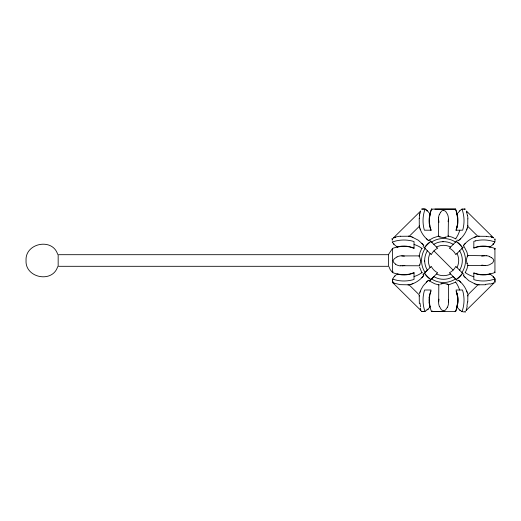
<?xml version="1.0" encoding="UTF-8"?>
<svg xmlns="http://www.w3.org/2000/svg" width="521" height="521" viewBox="0 0 521 521"><rect width="100%" height="100%" fill="white"/><g stroke="black" fill="none" stroke-linecap="round" stroke-linejoin="round"><path stroke-width="0.78" d="M494.924 239.119C495.946 242.858 492.41 245.026 489.987 247.045A15.949 11.273 0 0 0 473.83 248.237L473.83 241.36L475.38 240.943M493.218 243.509L493.218 244.408L493.237 243.581M493.309 277.472L493.309 276.664L494.95 278.924L494.95 282.024M494.924 239.614L494.924 238.865M494.95 282.415L494.937 278.924L493.309 276.664M396.474 274.587C394.814 275.948 392.808 277.765 392.613 279.966M438.63 217.29L438.363 236.215L438.982 236.13M439.346 306.374A13.025 12.283 -78.4 0 1 438.662 303.593L438.812 284.785A11.918 0.586 -16.7 0 1 439.131 284.531M448.164 236.267L448.431 218.696A12.504 11.807 -79.3 0 0 447.513 214.32L445.618 211.292L443.527 210.25M392.613 280.402L392.606 281.008M400.558 236.293L409.291 236.221L419.307 226.329L419.288 225.756M392.606 281.066L392.554 282.551L392.593 281.522M486.647 236.332L477.809 236.254L467.754 226.329L467.786 218.859M419.327 303.509L419.229 294.847L409.057 284.818L411.219 284.238M448.438 219.146L448.099 221.738M419.19 296.097L419.203 295.681M438.623 301.867L438.988 299.152M467.428 215.538L466.458 211.064L493.543 237.823L491.082 237.088M467.786 301.939L467.832 294.847L478.011 284.792L485.565 284.766M419.223 218.279L419.307 226.322M467.825 225.476L467.76 226.303M490.111 284.101L494.025 282.955L466.126 310.516L467.187 306.452M419.574 215.303L419.672 214.75M429.421 216.612L429.512 216.163A15.949 11.273 90 0 1 430.079 214.04C427.982 211.318 425.566 207.97 421.613 209.084M457.64 224.779L457.549 225.235A15.949 11.273 -90 0 1 456.077 229.631M457.633 304.244L457.549 304.668M421.893 248.243L420.102 252.164L419.073 256.495M429.512 295.596L429.421 296.045A15.949 11.273 -90 0 0 429.167 297.817M419.835 213.923L420.584 211.109M465.168 272.757L466.959 268.843L467.943 264.961M420.414 211.767L420.603 211.07L393.368 237.973L394.71 237.55M456.253 230.197L456.676 228.647A24.454 17.291 -90 0 0 455.549 209.11L431.518 209.097A24.454 17.291 -90 0 0 430.385 228.647L430.808 230.197M392.547 282.597L393.049 281.627M419.796 292.815L419.613 293.369L421.046 289.507L423.286 285.69L427.279 281.366M467.265 228.016L467.448 227.462C465.995 232.685 462.746 237.329 458.441 240.598L460.753 238.638M420.134 291.799L420.362 291.115M466.699 229.709L466.927 229.025M466.438 309.663L466.145 310.47M57.655 266.726C52.439 283.502 24.975 277.875 26.05 260.5C24.975 243.125 52.439 237.498 57.655 254.281M419.757 265.052L420.688 261.457A2.318 0.723 88.9 0 0 420.701 260.865M467.363 256.202L466.393 259.653A2.331 0.723 89.6 0 0 466.36 260.396L467.317 264.342M448.294 236.169L447.832 236.072M447.415 307.201L445.553 309.975L443.605 310.907M388.712 254.157L392.306 248.778M440.297 212.653L441.808 210.901L443.449 210.25M393.14 271.897L392.619 272.633A24.454 17.291 0 0 0 411.987 273.61L414.032 273.03M473.83 247.775L475.38 247.358A24.454 17.291 0 0 1 494.924 248.484L494.52 249.038M494.722 248.758L494.924 248.484L494.95 272.509A24.494 17.317 0 0 1 475.38 273.642L473.83 273.225M457.979 212.829L459.939 210.81M457.646 213.239L456.982 214.04A15.949 11.273 -90 0 1 457.549 216.163L457.64 216.612A15.949 11.273 90 0 1 457.132 226.876M431.101 290.952A15.949 11.273 90 0 0 430.079 306.784L428.06 309.253L424.98 311.408L421.548 311.467L422.505 311.434M410.665 284.42C415.875 282.962 420.538 279.725 423.801 275.414L422.928 276.436M465.39 243.281L463.43 245.586C466.705 241.282 471.349 238.038 476.572 236.58L474.318 237.329M421.841 277.719L422.661 276.755M423.065 274.554L431.264 266.348A13.585 13.585 0 0 0 437.679 272.763L429.545 280.904M423.13 274.489L423.612 274.007M427.37 270.249L425.103 272.509A21.999 21.999 0 0 1 421.671 262.975L421.613 258.69A21.999 21.999 0 0 1 425.103 248.491M457.594 240.018L449.382 248.237A13.585 13.585 0 0 1 455.797 254.652L464.009 246.433L466.875 251.93L467.917 255.954M429.591 280.858L430.808 279.64A22.983 22.983 0 0 1 424.394 273.225M433.778 276.671L431.518 278.93A21.999 21.999 0 0 0 441.111 282.369L444.022 282.499A21.999 21.999 0 0 0 455.549 278.937M419.379 265.775L400.31 265.723M467.741 255.505L486.718 255.785M427.598 281.099L428.62 280.226L426.308 282.187M454.976 209.52L455.549 209.11A24.454 17.291 90 0 1 457.034 226.954M459.652 210.79L461.964 209.11L464.472 209.11M455.12 209.416L455.549 209.11L434.898 209.103M432.13 310.894L431.395 311.408A24.454 17.291 90 0 1 430.424 292.04L431.004 289.995L424.589 289.995L424.009 292.04A24.454 17.291 -90 0 0 424.98 311.408A24.454 17.291 90 0 1 424.908 311.206M429.454 240.005L433.192 237.882L438.415 236.169M448.392 284.87L448.568 301.972L448.36 299.731M421.756 311.311L421.548 311.467M455.79 282.141L448.646 284.831M397.041 256.977L394.436 258.572L393.173 260.448A2.071 1.934 86.9 0 0 393.121 260.865L393.642 262.415L395.504 264.056M393.394 237.96L395.686 237.198M494.019 282.955L492.619 283.444M446.757 236.899L444.159 237.602M440.304 284.101L442.902 283.398M412.228 283.893L412.912 283.671M481.691 256.13L484.973 255.635M404.837 265.469L402.03 265.84M399.366 246.485L399.815 246.394M478.799 246.485L479.248 246.394M408.405 274.521L408.041 274.6M487.838 274.521L487.415 274.606M477.803 236.254L479.157 236.163M442.355 241.744L443.534 241.711M401.307 255.928L419.125 255.896M408.379 284.844L409.076 284.824L400.141 284.648L393.14 282.91M408.301 284.844L407.956 284.857M422.733 311.428L424.328 311.415M467.878 265.391L485.338 265.58M465.403 209.103L464.628 209.11M421.88 209.084L425.11 209.084L427.37 210.725L426.927 210.751M463.931 209.11L464.914 209.11M427.37 210.725L426.321 210.725M462.348 209.11L461.964 209.11A24.454 17.291 -90 0 1 463.091 228.647L462.668 230.197L455.797 230.197M429.675 214.04L430.079 214.04A15.949 11.273 -90 0 0 431.121 229.917M456.982 214.04L457.36 214.04M431.264 230.197L424.394 230.197L423.97 228.647A24.454 17.291 90 0 1 425.103 209.09M429.675 306.784L430.079 306.784M457.738 306.784L456.982 306.784A15.949 11.273 90 0 0 456.116 291.278M432.456 311.415L431.395 311.408M434.462 311.421L435.146 311.428M433.518 311.415L435.901 311.428M432.371 311.415L433.785 311.421M437.132 311.441L439.652 311.46M435.843 311.428L437.262 311.441M440.916 311.467L442.414 311.48M439.437 311.454L440.942 311.467M437.751 311.441L438.382 311.447M444.745 311.506L455.575 311.643A24.454 17.291 90 0 0 456.995 293.655M444.791 311.506L442.082 311.48M402.192 255.896L404.4 256.117M439.047 284.935L434.963 283.847L429.447 281.001M484.901 265.586L481.814 265.085M479.125 284.863L476.018 284.238M408.405 236.15L411.219 236.762M443.534 310.907L441.372 309.767L439.405 306.348M465.377 311.903C461.788 312.489 458.884 309.774 456.982 306.784A15.949 11.273 -90 0 0 457.067 293.72M487.415 246.394L487.871 246.485M408.008 246.4L408.438 246.485M479.248 274.606L478.851 274.528M399.757 274.6L399.392 274.521M448.242 236.085L452.098 237.153L455.999 238.983M492.039 237.342L492.684 237.537M394.56 283.359L393.212 282.91M414.032 247.97L411.987 247.39A24.454 17.291 0 0 0 392.385 248.452L392.619 272.633M492.879 237.596L493.53 237.817M412.228 237.107L418.343 240.253L422.661 244.245M464.569 276.755L468.887 280.747L475.002 283.893M410.665 236.58L412.912 237.329M474.318 283.671L476.572 284.42M439.268 236.742L443.332 237.667A2.546 0.742 -1 0 0 444.133 237.583M447.793 284.258L443.729 283.333A2.546 0.742 -1 0 0 442.928 283.417M464.953 311.662L465.429 311.916M491.563 257.608L493.081 258.944L493.765 260.415A2.097 1.967 -88.5 0 1 493.784 260.715L492.677 262.884L489.616 264.72A12.517 11.84 11.5 0 1 485.338 265.586M431.518 209.097L432.065 209.494M455.1 311.298L455.575 311.643A24.454 17.291 -90 0 0 456.637 292.04L456.057 289.995L462.472 289.995L463.052 292.04A24.454 17.291 90 0 1 461.945 311.766A24.454 17.291 -90 0 0 462.107 311.324M431.662 209.181L431.525 209.084A24.494 17.317 90 0 0 429.545 218.123M392.261 241.959L393.863 244.284L397.243 247.045A15.949 11.273 0 0 1 413.4 248.237M494.716 279.009A24.454 17.291 0 0 0 494.937 278.924A24.48 17.31 0 0 1 475.38 280.057L473.83 279.64L473.83 272.763A15.949 11.273 0 0 0 489.987 273.955L493.276 276.638L493.276 277.53M419.796 228.016L419.613 227.462C421.072 232.679 424.309 237.335 428.62 240.598L427.598 239.725M467.265 292.815L467.448 293.369C465.989 288.152 462.752 283.496 458.441 280.226L459.463 281.099M426.308 238.638L427.279 239.465M459.782 281.366L460.753 282.187M392.951 282.87L420.929 310.509L420.154 308.08M429.467 240.025L437.679 248.237A13.585 13.585 0 0 0 431.264 254.652L423.052 246.44M464.009 274.567L455.797 266.348A13.585 13.585 0 0 1 449.382 272.763L457.594 280.982M433.921 250.894L453.14 270.106M454.683 278.071L453.257 276.638M432.085 242.643L431.525 242.076A21.999 21.999 0 0 1 443.019 238.514L446.009 238.644A21.999 21.999 0 0 1 455.536 242.07M464.302 276.436L463.43 275.414L465.39 277.719M422.928 244.564L423.801 245.586L421.841 243.281M392.306 272.223L390.242 269.709L389.005 266.726M494.95 272.509L494.533 271.942M392.385 248.452L392.736 248.934M392.111 238.605L392.534 239.393M422.017 272.971L419.529 267.012M419.555 256.612L420.694 260.845M466.51 211.194L466.823 212.216M466.699 291.115L466.927 291.799M420.134 229.025L420.362 229.709M439.001 222.35L438.493 219.041M420.922 310.457L420.486 309.025M457.549 295.596L457.64 296.045M429.512 304.668L429.428 304.244A15.949 11.273 -90 0 1 429.167 302.447M429.421 224.779L429.512 225.235A15.949 11.273 90 0 0 429.662 225.899M392.131 238.657L392.209 240.305M467.832 294.853L467.91 296M424.667 260.5L424.713 261.731M494.924 248.484L494.924 249.129M489.987 246.648L489.987 247.045M489.987 273.955L489.987 274.352M414.032 248.589L414.032 241.555L411.987 240.976A24.454 17.291 0 0 0 392.261 242.089M414.032 272.418L414.032 279.445L411.987 280.024A24.454 17.291 0 0 1 392.619 279.048M397.243 246.29L397.243 247.045M397.243 274.71L397.243 273.955A15.949 11.273 0 0 0 413.4 272.763M473.83 276.749A24.871 17.584 0 0 1 465.292 272.607M422.173 272.431A24.871 17.584 0 0 1 414.032 276.56M414.032 244.44A24.871 17.584 0 0 1 422.173 248.569M475.367 240.884A24.494 17.317 0 0 1 494.937 242.011M393.804 243.554A18.815 0.567 88.3 0 1 393.863 244.303M394.781 275.961A18.815 0.567 88.3 0 1 394.768 276.423M459.782 230.197A24.871 17.584 -90 0 1 455.634 238.735M455.458 281.861A24.871 17.584 -90 0 1 459.587 289.995M429.845 225.88A24.494 17.317 90 0 1 429.545 223.255M424.862 209.755A24.454 17.291 -90 0 1 425.103 209.09M426.901 309.279A18.736 0.554 1.7 0 1 428.145 309.246M459.665 310.164A18.736 0.554 1.7 0 1 460.31 310.21M462.668 273.225A22.983 22.983 0 0 1 456.253 279.64M424.394 247.775A22.983 22.983 0 0 1 430.808 241.36M456.253 241.36A22.983 22.983 0 0 1 462.668 247.775M461.99 273.733A22.709 22.709 0 0 1 456.767 278.956M430.066 278.787A22.709 22.709 0 0 1 425.071 273.733M425.071 247.267A22.709 22.709 0 0 1 430.066 242.213M456.767 242.044A22.709 22.709 0 0 1 461.99 247.267M461.964 272.516A21.999 21.999 0 0 0 465.403 262.923L465.487 259.119A21.999 21.999 0 0 0 461.964 248.491M456.982 253.46A15.187 15.187 0 0 1 456.982 267.54M450.567 273.955A15.187 15.187 0 0 1 436.494 273.955M430.079 267.54A15.187 15.187 0 0 1 430.079 253.46M436.494 247.045A15.187 15.187 0 0 1 450.567 247.045M459.62 270.178A18.821 18.821 0 0 0 462.316 260.5L462.283 259.399A18.828 18.828 0 0 0 459.659 250.809M453.211 276.586A18.821 18.821 0 0 1 443.534 279.289A18.828 18.828 0 0 1 433.83 276.618M427.376 270.171A18.821 18.821 0 0 1 424.713 261.653M443.534 241.646A18.821 18.821 0 0 1 453.211 244.342M424.667 260.428A18.828 18.828 0 0 1 427.396 250.705M433.83 244.31A18.828 18.828 0 0 1 442.355 241.672M400.284 265.912A12.302 11.866 -25.9 0 1 395.406 264.206M396.989 256.873A12.875 12.172 11.4 0 1 401.287 255.778M419.822 264.798A11.885 0.664 -74.3 0 1 419.405 265.671M419.236 256.065A11.84 0.593 73.3 0 1 419.333 255.857M438.571 217.277A12.673 12.022 79.4 0 1 439.45 214.183M439.613 214.255A11.449 10.85 79.2 0 1 440.382 212.711M440.108 236.97A11.762 0.612 17.1 0 1 438.669 236.332M448.32 236.221A11.918 0.586 -16.7 0 1 447.93 236.469M445.442 237.107A10.765 0.612 -16.1 0 1 444.81 237.329M486.731 255.72A12.68 12.009 -9.8 0 1 489.812 256.606M489.72 256.788A11.371 10.739 -9.7 0 1 491.498 257.7M467.285 256.495A11.885 0.658 -73.5 0 1 467.708 255.629M467.767 265.189A11.833 0.586 74 0 1 467.682 265.436M467.148 263.659A11.657 0.417 71.1 0 1 466.959 263.203M448.627 301.978A12.706 12.029 77 0 1 447.448 307.221M446.953 284.03A11.762 0.612 17.1 0 1 448.392 284.668M441.619 283.893A10.765 0.612 -16.1 0 1 442.251 283.671M489.61 283.789A12.725 3.764 -3.9 0 1 485.468 284.342M467.441 301.906A12.165 3.289 -85.7 0 1 466.927 306.029M420.642 306.843A11.723 2.807 83.9 0 1 420.004 303.137M486.575 236.456A12.478 3.79 3.1 0 1 489.349 236.847M490.124 236.417A11.221 3.38 3.3 0 1 491.837 236.84M467.545 215.375A11.638 3.282 87.1 0 1 467.923 218.827M395.452 237.107A12.068 3.907 -3.5 0 1 400.493 236.163M419.288 218.306A11.69 3.25 -87.2 0 1 419.626 215.388M419.574 214.541A10.609 2.813 -86.7 0 1 419.744 213.688M388.497 254.697L58.163 254.697L58.163 266.303L388.497 266.303L388.497 254.697"/></g></svg>
